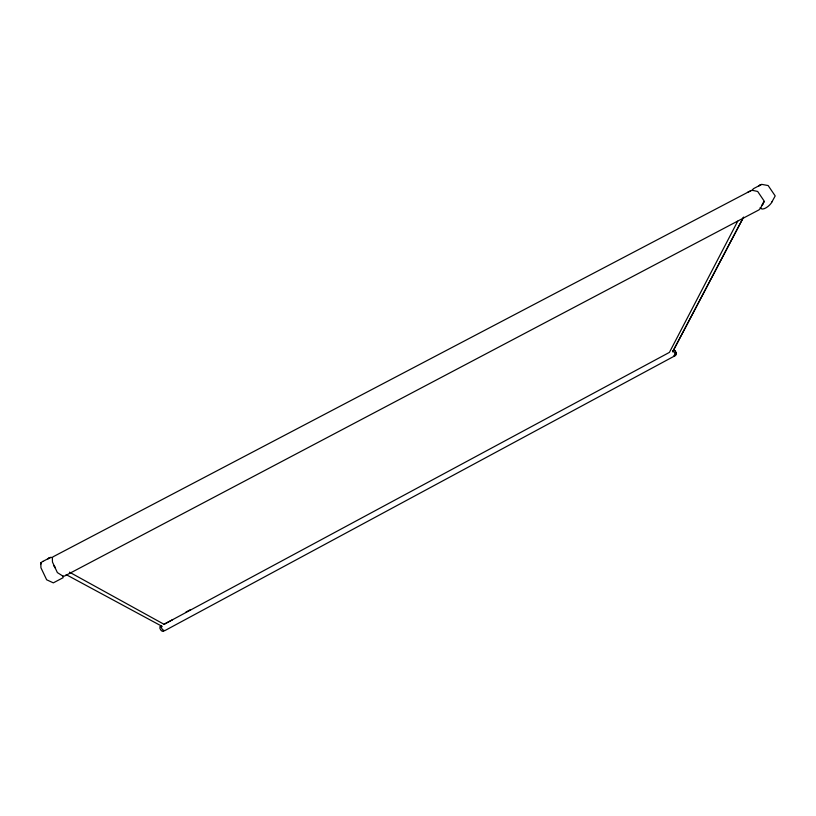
<?xml version="1.0" encoding="UTF-8"?>
<svg xmlns="http://www.w3.org/2000/svg" width="816" height="816" viewBox="0 0 816 816"><rect width="100%" height="100%" fill="white"/><g stroke="black" fill="none" stroke-linecap="round" stroke-linejoin="round"><path stroke-width="1.22" d="M162.109 626.382L66.147 574.617M764.041 201.705L762.103 205.295L764.255 201.195L757.666 191.454L751.913 190.23L747.466 192.454M737.725 221.197L669.416 352.39L164.036 624.301L69.472 572.159M743.611 217.066L672.608 351.869L743.111 217.994M752.158 190.546L753.362 188.731L761.654 184.355L768.142 185.548L775.2 195.922L771.916 201.929M763.592 202.562L760.594 208.019M760.155 207.519C762.073 212.099 770.692 205.204 771.987 201.817M760.645 207.917L759.053 209.834L64.484 576.096L62.618 575.933L57.365 572.577L52.479 562.091L52.316 557.399L53.336 556.655L750.985 190.618M160.109 626.749L161.201 626.178M160.15 626.719C158.508 629.116 163.914 633.787 163.822 630.156M161.619 625.923C160.732 627.596 162.71 630.85 164.485 630.809L673.924 356.337C675.842 355.337 674.842 351.472 672.7 351.247M672.802 350.839C676.28 348.432 677.933 357.092 674.016 355.348M42.86 561.418L50.857 557.246L52.55 557.654M42.911 561.388L40.841 562.673L40.922 567.732L46.665 579.788L53.326 582.859L63.118 577.687L62.791 576.076M185.905 612.102L190.424 609.674M164.036 624.301L172.543 619.732M40.82 562.836L40.953 563.764L40.82 562.836M161.333 626.688L161.333 626.688M49.276 558.042L47.777 558.817L50.215 557.563L49.276 558.042M760.93 184.712L758.921 185.752L760.93 184.712M675.138 355.664L674.383 355.633L675.067 355.694M675.138 350.87L675.169 350.88M54.998 567.65L54.029 565.58L54.988 567.64M676.066 352.573L676.24 353.614L676.066 352.573"/></g></svg>
